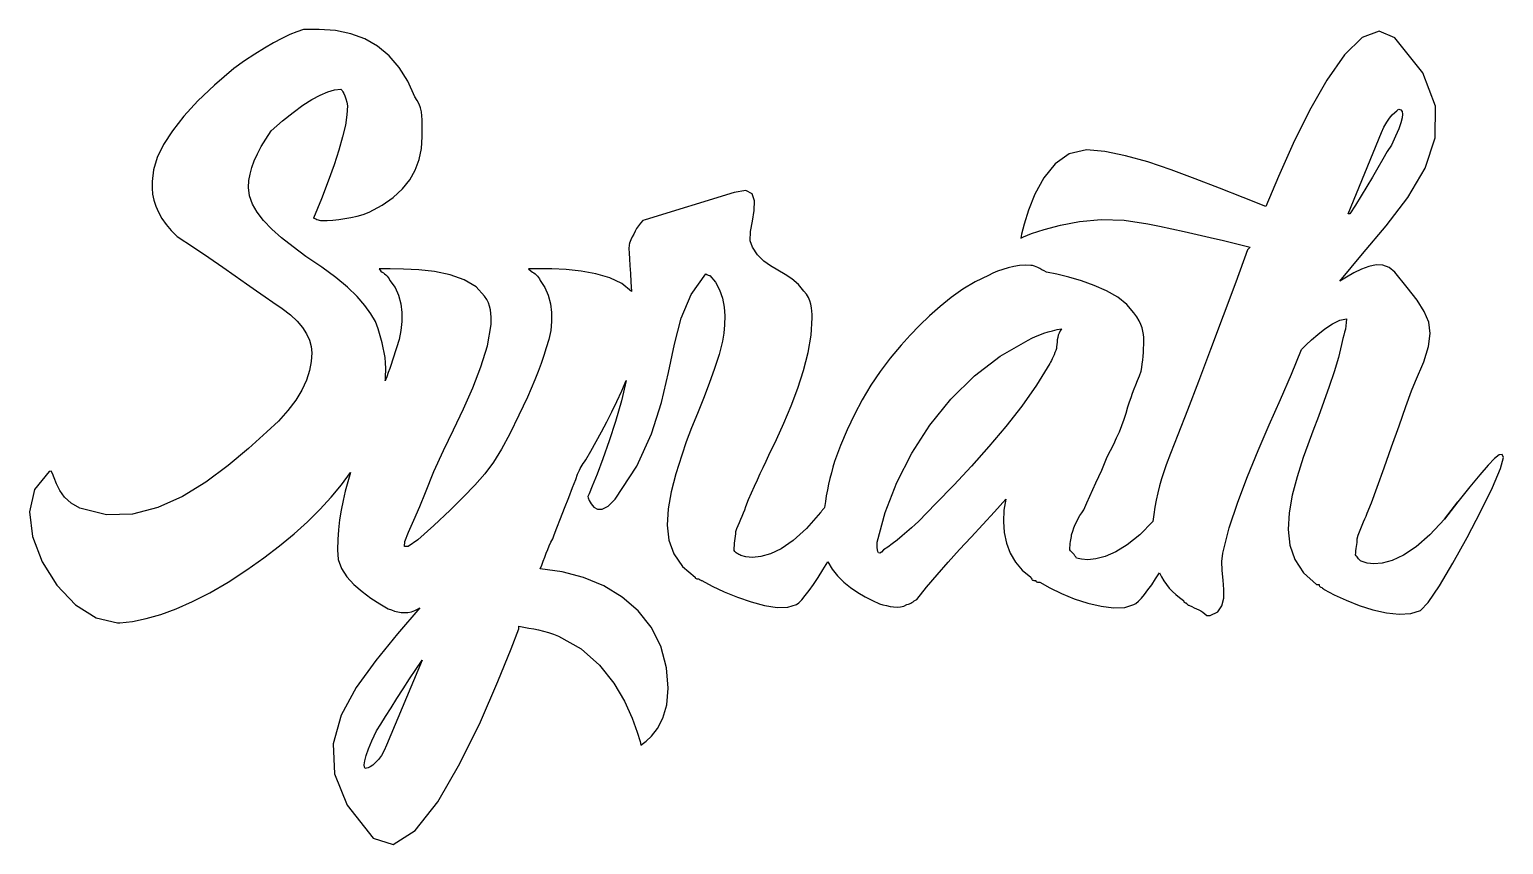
# Model space of a CAD drawing. Extents: x 290 to 1127, y 477 to 940.
import ezdxf

# ---------------------------------------------------------------- set-up
doc = ezdxf.new("R2010")
doc.units = 0
doc.header["$MEASUREMENT"] = 0
doc.layers.add('Poly', color=3, linetype='CONTINUOUS')

msp = doc.modelspace()

# ---------------------------------------------------------------- linework, layer by layer
at = {"layer": 'Poly', "color": 0, "true_color": 0x000000}
for points in [[(1093.7393, 661.9336), (1085.345017, 652.906801), (1077.547909, 646.163647), (1070.414341, 641.422125), (1064.010675, 638.400225), (1058.403275, 636.815934), (1053.658503, 636.387241), (1049.842724, 636.832133), (1047.0223, 637.8686), (1046.492513, 637.972688), (1045.968128, 638.259178), (1045.454736, 638.689411), (1044.957925, 639.224725), (1044.483286, 639.826461), (1044.036409, 640.455959), (1043.622884, 641.074559), (1043.2483, 641.6436), (1043.288777, 642.744498), (1043.395487, 643.906287), (1043.546355, 645.101358), (1043.7193, 646.3021), (1043.892245, 647.480905), (1044.043113, 648.610163), (1044.149823, 649.662264), (1044.1903, 650.6096), (1044.78239, 652.688907), (1045.473831, 654.685491), (1046.231507, 656.604848), (1047.0223, 658.452475), (1047.813093, 660.233868), (1048.570769, 661.954522), (1049.26221, 663.619934), (1049.8543, 665.2356), (1052.2107, 671.034182), (1055.523878, 679.945944), (1059.467548, 690.925784), (1063.715425, 702.9286), (1067.941224, 714.909291), (1071.818659, 725.822756), (1075.021446, 734.623893), (1077.2233, 740.2676), (1081.903683, 751.092393), (1084.670675, 759.881944), (1085.601667, 767.211385), (1084.77405, 773.65585), (1082.265214, 779.790471), (1078.15255, 786.190381), (1072.513448, 793.430713), (1065.4253, 802.0866), (1062.326118, 804.825082), (1058.767784, 806.119897), (1054.866489, 806.208969), (1050.738425, 805.330225), (1046.499782, 803.72159), (1042.266753, 801.620991), (1038.155529, 799.266352), (1034.2823, 796.8956), (1047.117196, 812.513735), (1060.516222, 828.320178), (1072.91988, 844.458614), (1082.768675, 861.072725), (1088.503111, 878.306196), (1088.563691, 896.302709), (1081.390919, 915.20595), (1065.4253, 935.1596), (1056.611986, 938.998268), (1047.029722, 935.255256), (1037.015904, 925.462416), (1026.907925, 911.1516), (1017.043181, 893.854659), (1007.759066, 875.103444), (999.392974, 856.429807), (992.2823, 839.3656), (979.348036, 844.402241), (965.871628, 849.75435), (952.151775, 855.117709), (938.487175, 860.1881), (925.176529, 864.661303), (912.518534, 868.2331), (900.811892, 870.599272), (890.3553, 871.4556), (880.624497, 869.306174), (872.585753, 863.639506), (866.117439, 855.62801), (861.097925, 846.4441), (857.405583, 837.26019), (854.918784, 829.248694), (853.5159, 823.582026), (853.0753, 821.4326), (854.687255, 822.145039), (859.246628, 823.946866), (866.338681, 826.33484), (875.548675, 828.805725), (886.461872, 830.856282), (898.663534, 831.983272), (911.738923, 831.683457), (925.2733, 829.4536), (931.948345, 828.150772), (938.855597, 826.726163), (945.961857, 825.190834), (953.233925, 823.55585), (960.638603, 821.832272), (968.142691, 820.031163), (975.712989, 818.163584), (983.3163, 816.2406), (981.9013, 814.8276), (975.211029, 796.356457), (968.106066, 777.216022), (960.923689, 758.197157), (954.001175, 740.090725), (947.675802, 723.68759), (942.284847, 709.778616), (938.165587, 699.154664), (935.6553, 692.6066), (934.323263, 688.718371), (933.077816, 684.766709), (931.931954, 680.766274), (930.898675, 676.731725), (929.990974, 672.677723), (929.221847, 668.618928), (928.60429, 664.57), (928.1513, 660.5456), (920.608415, 652.929774), (913.525409, 647.238928), (906.973755, 643.227262), (901.024925, 640.648975), (895.750392, 639.258266), (891.221628, 638.809334), (887.510107, 639.056379), (884.6873, 639.7536), (884.292741, 640.441094), (883.831831, 641.089741), (883.326718, 641.705036), (882.79955, 642.292475), (882.272476, 642.857555), (881.767644, 643.405772), (881.307202, 643.942621), (880.9133, 644.4736), (880.953777, 645.689895), (881.060488, 646.862209), (881.211355, 647.990438), (881.3843, 649.074475), (881.557245, 650.114215), (881.708113, 651.109553), (881.814823, 652.060383), (881.8553, 652.9666), (882.566105, 655.026946), (883.29355, 656.971053), (884.054183, 658.815528), (884.86455, 660.576975), (885.741198, 662.272), (886.700675, 663.917209), (887.759527, 665.529207), (888.9343, 667.1246), (890.566607, 671.112145), (892.259816, 674.961584), (893.986236, 678.711625), (895.718175, 682.400975), (897.427943, 686.06834), (899.087847, 689.752428), (900.670196, 693.491946), (902.1473, 697.3256), (904.048159, 700.865174), (905.849362, 704.404631), (907.539847, 707.943948), (909.10855, 711.4831), (910.544409, 715.022065), (911.836362, 718.560819), (912.973347, 722.099338), (913.9443, 725.6376), (914.829892, 728.368354), (915.721097, 730.932819), (916.623435, 733.386424), (917.542425, 735.7846), (918.483587, 738.182776), (919.452441, 740.636381), (920.454505, 743.200846), (921.4953, 745.9316), (921.827132, 747.920834), (922.114644, 749.987225), (922.357859, 752.119803), (922.5568, 754.3076), (922.711491, 756.539647), (922.821956, 758.804975), (922.888218, 761.092616), (922.9103, 763.3916), (922.879923, 765.028348), (922.755597, 766.753397), (922.487529, 768.566829), (922.025925, 770.468725), (921.320993, 772.459168), (920.322941, 774.538241), (918.981974, 776.706024), (917.2483, 778.9626), (913.396667, 783.653235), (908.112675, 787.818366), (901.777933, 791.463582), (894.77405, 794.594475), (887.482636, 797.216633), (880.2853, 799.335647), (873.563652, 800.957106), (867.6993, 802.0866), (866.346361, 802.790008), (865.104034, 803.471678), (863.950185, 804.109403), (862.862675, 804.680975), (861.819368, 805.164188), (860.798128, 805.536834), (859.776818, 805.776707), (858.7333, 805.8616), (855.647859, 806.024977), (852.451581, 805.839616), (849.210913, 805.355403), (845.9923, 804.622225), (842.862187, 803.689969), (839.887019, 802.608522), (837.133241, 801.42777), (834.6673, 800.1976), (827.254732, 796.539555), (820.223503, 792.345178), (813.557079, 787.697356), (807.238925, 782.678975), (801.252505, 777.372922), (795.581284, 771.862084), (790.208728, 766.229348), (785.1183, 760.5576), (778.967161, 753.306825), (773.247378, 745.724022), (767.9479, 737.831352), (763.057675, 729.650975), (758.565654, 721.205051), (754.460784, 712.515741), (750.732017, 703.605204), (747.3683, 694.4956), (746.408443, 691.394625), (745.511503, 688.233241), (744.681431, 685.020129), (743.922175, 681.763975), (743.237685, 678.473461), (742.631909, 675.157272), (742.108798, 671.82409), (741.6723, 668.4826), (741.383228, 668.137694), (741.095222, 667.793913), (740.807474, 667.450413), (740.519175, 667.10635), (740.229517, 666.760881), (739.937691, 666.413163), (739.642888, 666.06235), (739.3443, 665.7076), (731.300921, 656.563764), (723.838206, 649.797663), (717.005913, 645.08853), (710.8538, 642.1156), (705.431624, 640.558108), (700.789144, 640.095288), (696.976116, 640.406373), (694.0423, 641.1706), (693.512841, 641.505565), (692.988691, 641.812756), (692.475439, 642.108745), (691.978675, 642.4101), (691.503989, 642.733393), (691.056972, 643.095194), (690.643212, 643.512073), (690.2683, 644.0006), (690.30882, 645.531588), (690.415644, 646.957694), (690.566671, 648.306502), (690.7398, 649.6056), (690.912929, 650.882573), (691.063956, 652.165006), (691.17078, 653.480487), (691.2113, 654.8566), (691.803347, 656.490711), (692.494675, 658.196741), (693.252191, 659.958106), (694.0428, 661.758225), (694.833409, 663.580516), (695.590925, 665.408397), (696.282253, 667.225286), (696.8743, 669.0146), (698.487167, 673.000258), (700.133175, 676.836678), (701.801308, 680.551528), (703.48055, 684.172475), (705.159886, 687.727188), (706.8283, 691.243334), (708.474777, 694.748582), (710.0883, 698.2706), (714.258622, 707.073567), (718.500816, 716.407897), (722.621345, 726.140735), (726.426675, 736.139225), (729.723271, 746.270512), (732.317597, 756.401741), (734.016118, 766.400055), (734.6253, 776.1326), (734.596681, 777.962348), (734.485034, 779.885834), (734.251677, 781.864422), (733.857925, 783.859475), (733.265095, 785.832356), (732.434503, 787.744428), (731.327466, 789.557055), (729.9053, 791.2316), (726.771167, 795.151008), (723.1448, 798.257616), (719.19762, 800.844496), (715.10105, 803.204725), (711.026511, 805.631375), (707.145425, 808.417522), (703.629214, 811.856239), (700.6493, 816.2406), (699.371116, 819.902358), (699.624644, 825.090225), (700.641249, 831.074217), (701.6523, 837.12435), (701.889163, 842.510639), (700.583206, 846.5031), (696.965796, 848.371748), (690.2683, 847.3866), (639.7753, 831.8156), (638.3603, 831.3436), (637.048759, 829.90585), (635.919597, 828.42385), (634.93413, 826.8976), (634.053675, 825.3271), (633.239548, 823.71235), (632.453066, 822.05335), (631.655544, 820.3501), (630.8083, 818.6026), (631.1253, 818.9186), (630.8083, 818.6026), (630.602282, 817.4196), (630.560222, 815.498225), (630.649482, 812.887038), (630.837425, 809.6346), (631.091415, 805.789475), (631.378816, 801.400225), (631.666989, 796.515413), (631.9233, 791.1836), (626.51088, 795.642366), (619.643378, 798.925975), (611.779806, 801.213397), (603.379175, 802.6836), (594.900497, 803.515553), (586.802784, 803.888225), (579.545048, 803.980584), (573.5863, 803.9716), (575.0013, 802.5596), (575.727696, 802.161903), (576.476159, 801.681272), (577.224599, 801.123274), (577.950925, 800.493475), (578.633048, 799.797442), (579.248878, 799.040741), (579.776325, 798.228938), (580.1933, 797.3676), (582.831968, 793.382885), (584.757269, 788.939381), (586.007898, 784.153174), (586.62255, 779.14035), (586.639921, 774.016995), (586.098706, 768.899194), (585.037601, 763.903034), (583.4953, 759.1446), (582.168466, 754.811288), (580.664503, 750.317663), (578.98347, 745.680319), (577.125425, 740.91585), (575.090427, 736.04085), (572.878534, 731.071913), (570.489806, 726.025631), (567.9243, 720.9186), (562.894388, 710.345571), (558.213003, 701.624678), (553.564923, 694.21959), (548.634925, 687.593975), (543.107786, 681.2115), (536.668284, 674.535834), (529.001196, 667.030645), (519.7913, 658.1596), (510.60787, 650.106586), (505.251175, 646.377803), (503.03548, 646.298637), (503.27505, 649.194475), (505.284152, 654.390704), (508.37705, 661.212709), (511.868011, 668.985879), (515.0713, 677.0356), (519.770472, 688.891954), (525.144175, 700.754178), (530.849566, 712.62777), (536.5438, 724.518225), (541.884034, 736.431039), (546.527425, 748.371709), (550.131128, 760.345731), (552.3523, 772.3586), (552.344927, 774.479106), (552.293316, 776.588959), (552.153228, 778.677039), (551.880425, 780.732225), (551.430669, 782.743395), (550.759722, 784.699428), (549.823345, 786.589204), (548.5773, 788.4016), (543.737255, 793.812235), (537.022691, 797.801678), (528.992087, 800.585614), (520.203925, 802.379725), (511.216685, 803.399696), (502.588847, 803.861209), (494.878892, 803.97995), (488.6453, 803.9716), (489.5903, 802.5596), (490.316404, 802.161903), (491.064691, 801.681272), (491.813001, 801.123274), (492.539175, 800.493475), (493.221052, 799.797442), (493.836472, 799.040741), (494.363275, 798.228938), (494.7793, 797.3676), (497.690296, 793.382885), (499.749644, 788.939381), (501.034757, 784.153174), (501.62305, 779.14035), (501.591937, 774.016995), (501.018831, 768.899194), (499.981148, 763.903034), (498.5563, 759.1446), (497.836933, 756.769836), (497.090237, 754.404553), (496.318323, 752.048012), (495.5233, 749.699475), (494.707277, 747.358204), (493.872362, 745.023459), (493.020667, 742.694504), (492.1543, 740.3706), (492.211753, 741.183227), (492.263675, 741.995866), (492.309409, 742.808528), (492.3483, 743.621225), (492.379691, 744.433969), (492.402925, 745.246772), (492.417347, 746.059645), (492.4223, 746.8726), (492.4223, 747.3446), (492.317208, 750.582524), (492.024066, 753.604928), (491.576071, 756.461512), (491.006425, 759.201975), (490.348325, 761.876016), (489.634972, 764.533334), (488.899564, 767.223629), (488.1753, 769.9966), (486.527702, 774.064246), (484.017206, 778.468959), (480.577507, 783.194274), (476.1423, 788.223725), (470.64528, 793.540848), (464.020144, 799.129178), (456.200585, 804.97225), (447.1203, 811.0536), (439.760273, 816.413075), (433.273831, 821.551522), (427.694187, 826.513227), (423.05455, 831.342475), (419.388132, 836.083551), (416.728144, 840.780741), (415.107796, 845.478329), (414.5603, 850.2206), (414.759335, 854.056623), (415.356456, 857.820975), (416.351687, 861.574452), (417.74505, 865.37785), (419.53657, 869.291967), (421.726269, 873.3776), (424.314171, 877.695545), (427.3003, 882.3066), (433.784568, 887.926629), (439.798691, 892.761772), (445.359275, 896.822985), (450.482925, 900.121225), (455.186247, 902.66745), (459.485847, 904.472616), (463.398329, 905.54768), (466.9403, 905.9036), (467.199345, 905.749526), (467.596659, 905.291069), (468.093513, 904.533877), (468.651175, 903.4836), (469.230915, 902.145885), (469.794003, 900.526381), (470.301708, 898.630737), (470.7153, 896.4646), (470.406521, 891.443774), (469.483878, 885.582303), (467.952915, 878.8802), (465.819175, 871.337475), (463.0882, 862.954141), (459.765534, 853.730209), (455.85672, 843.665692), (451.3673, 832.7606), (451.763993, 832.699713), (452.237972, 832.539194), (452.778208, 832.312252), (453.373675, 832.0521), (454.013345, 831.791948), (454.686191, 831.565006), (455.381185, 831.404487), (456.0873, 831.3436), (459.178228, 831.410936), (462.413097, 831.6166), (465.758661, 831.966077), (469.181675, 832.46485), (472.648892, 833.118405), (476.127066, 833.932225), (479.58295, 834.911795), (482.9833, 836.0626), (490.378341, 840.13278), (496.661566, 844.562725), (501.871751, 849.35792), (506.047675, 854.52385), (509.228114, 860.065998), (511.451847, 865.98985), (512.75765, 872.300889), (513.1843, 879.0046), (513.1843, 884.1966), (513.176005, 886.358633), (513.117941, 888.581991), (512.960337, 890.838934), (512.653425, 893.101725), (512.147435, 895.342625), (511.392597, 897.533897), (510.339142, 899.647801), (508.9373, 901.6566), (504.941556, 910.615073), (500.060847, 918.379006), (494.339458, 924.948424), (487.821675, 930.32335), (480.551782, 934.503807), (472.574066, 937.489819), (463.93281, 939.281409), (454.6723, 939.8786), (445.7053, 939.8786), (441.989056, 938.615149), (437.918847, 936.942866), (433.494708, 934.850606), (428.716675, 932.327225), (423.584782, 929.361579), (418.099066, 925.942522), (412.25956, 922.058911), (406.0663, 917.6996), (395.137476, 908.322647), (385.701644, 899.310663), (377.747765, 890.674709), (371.2648, 882.42585), (366.24171, 874.575147), (362.667456, 867.133663), (360.530999, 860.112459), (359.8213, 853.5226), (359.8213, 849.7486), (360.04246, 846.366026), (360.705956, 842.950194), (361.811812, 839.51219), (363.36005, 836.0631), (365.350695, 832.61401), (367.783769, 829.176006), (370.659296, 825.760174), (373.9773, 822.3776), (383.334982, 816.188375), (391.946191, 810.380866), (399.816423, 804.982692), (406.951175, 800.021475), (413.355943, 795.524836), (419.036222, 791.520397), (423.997509, 788.035778), (428.2453, 785.0986), (433.669458, 781.539024), (438.280628, 777.946178), (442.106478, 774.331137), (445.174675, 770.704975), (447.512888, 767.078766), (449.148784, 763.463584), (450.110032, 759.870504), (450.4243, 756.3106), (450.103579, 751.384721), (449.097159, 746.187881), (447.338654, 740.758776), (444.761675, 735.1361), (441.299837, 729.358549), (436.886753, 723.464819), (431.456036, 717.493604), (424.9413, 711.4836), (414.437407, 702.049541), (402.844034, 692.289444), (390.310513, 682.938799), (376.986175, 674.7331), (363.020353, 668.407838), (348.562378, 664.698506), (333.761583, 664.340596), (318.7673, 668.0696), (313.681345, 670.857746), (309.933659, 674.365084), (307.269888, 678.204461), (305.435675, 681.988725), (304.176665, 685.330723), (303.238503, 687.843303), (302.366833, 689.139313), (301.3073, 688.8316), (292.982835, 678.773516), (290.099831, 666.055616), (291.817749, 651.911051), (297.29605, 637.572975), (305.694195, 624.274539), (316.171644, 613.248897), (327.887859, 605.7292), (340.0023, 602.9486), (341.4173, 602.9486), (348.60357, 603.820926), (356.348331, 605.412022), (364.635015, 607.777188), (373.44705, 610.971725), (382.767866, 615.050934), (392.580894, 620.070116), (402.869562, 626.084571), (413.6173, 633.1496), (423.154837, 639.891123), (432.059409, 646.683225), (440.335083, 653.522577), (447.985925, 660.40585), (455.016001, 667.329717), (461.429378, 674.29085), (467.230122, 681.28592), (472.4223, 688.3116), (470.854355, 683.050873), (469.43205, 677.740975), (468.174933, 672.375202), (467.10255, 666.94685), (466.234448, 661.449217), (465.590175, 655.8756), (465.189277, 650.219295), (465.0513, 644.4736), (465.378718, 638.989178), (467.226831, 633.863913), (470.302554, 629.103428), (474.3128, 624.71335), (478.964484, 620.699303), (483.964519, 617.066912), (489.01982, 613.821803), (493.8373, 610.9696), (495.628085, 610.289973), (497.457519, 609.693584), (499.320093, 609.219047), (501.2103, 608.904975), (503.122632, 608.789981), (505.051581, 608.912678), (506.99164, 609.31168), (508.9373, 610.0256), (509.367614, 610.235377), (509.766628, 610.423381), (510.138571, 610.59812), (510.487675, 610.7681), (510.818169, 610.94183), (511.134284, 611.127819), (511.440251, 611.334573), (511.7403, 611.5706), (499.18189, 596.694659), (486.718894, 581.639256), (475.626288, 566.282776), (467.17905, 550.5036), (462.652155, 534.180112), (463.320581, 517.190694), (470.459304, 499.413729), (485.3433, 480.7276), (496.614165, 477.108743), (509.063034, 485.041866), (521.965443, 501.391512), (534.596925, 523.022225), (546.233017, 546.798547), (556.149253, 569.585022), (563.621169, 588.246192), (567.9243, 599.6466), (567.9243, 601.0586), (570.871706, 600.545434), (573.71955, 600.042897), (576.501019, 599.51793), (579.2493, 598.937475), (581.997581, 598.268473), (584.77905, 597.477866), (587.626894, 596.532594), (590.5743, 595.3996), (603.420624, 588.135741), (613.800456, 578.969975), (621.946085, 568.787022), (628.0898, 558.4716), (632.46389, 548.908428), (635.300644, 540.982225), (636.832351, 535.577709), (637.2913, 533.5796), (638.152163, 534.091182), (640.373456, 535.725444), (643.413234, 538.631659), (646.72955, 542.9591), (649.78046, 548.857041), (652.024019, 556.474756), (652.91828, 565.961518), (651.9213, 577.4666), (648.722712, 589.672975), (643.234784, 600.441413), (635.778271, 609.749881), (626.673925, 617.57635), (616.242501, 623.898788), (604.804753, 628.695163), (592.681435, 631.943444), (580.1933, 633.6216), (581.058611, 635.783039), (581.896347, 638.000178), (582.723091, 640.239746), (583.555425, 642.468475), (584.409931, 644.653094), (585.303191, 646.760334), (586.251786, 648.756926), (587.2723, 650.6096), (588.073872, 652.906952), (589.616503, 656.957475), (591.667939, 662.213623), (593.995925, 668.12785), (596.368208, 674.152608), (598.552534, 679.74035), (600.31665, 684.34353), (601.4283, 687.4146), (601.940245, 688.592692), (602.4303, 689.665209), (602.920542, 690.659891), (603.43305, 691.604475), (603.989902, 692.5267), (604.613175, 693.454303), (605.324948, 694.415024), (606.1473, 695.4366), (608.978095, 700.541959), (611.916597, 705.858725), (614.913107, 711.359428), (617.917925, 717.0166), (620.881353, 722.802772), (623.753691, 728.690475), (626.485239, 734.652241), (629.0263, 740.6606), (626.284583, 728.996034), (622.966691, 717.376631), (619.362884, 706.267838), (615.763425, 696.1351), (612.458575, 687.443862), (609.738597, 680.659569), (607.893751, 676.247666), (607.2143, 674.6736), (607.399509, 674.032229), (607.988347, 672.462006), (609.03063, 670.493768), (610.576175, 668.65835), (612.674798, 667.486588), (615.376316, 667.509319), (618.730544, 669.257377), (622.7873, 673.2616), (635.003939, 691.936817), (643.366222, 710.297022), (648.974575, 728.115422), (652.929425, 745.165225), (656.331196, 761.219637), (660.280316, 776.051866), (665.877208, 789.435118), (674.2223, 801.1426), (674.265669, 801.101995), (674.392066, 800.994944), (674.595923, 800.843596), (674.871675, 800.6701), (675.213755, 800.496604), (675.616597, 800.345256), (676.074634, 800.238205), (676.5823, 800.1976), (679.693298, 796.350534), (682.002347, 791.983694), (683.592404, 787.24087), (684.546425, 782.26585), (684.947368, 777.202424), (684.878191, 772.194381), (684.421849, 767.38551), (683.6613, 762.9196), (681.700054, 755.360522), (679.119519, 747.30935), (676.096624, 738.937553), (672.8083, 730.4166), (669.431476, 721.917959), (666.143081, 713.6131), (663.120046, 705.673491), (660.5393, 698.2706), (657.224601, 687.643893), (654.551456, 677.410069), (652.807421, 667.652073), (652.28005, 658.45285), (653.256898, 649.895346), (656.025519, 642.062506), (660.873468, 635.037276), (668.0883, 628.9026), (668.091064, 628.861995), (668.110409, 628.754944), (668.162919, 628.603596), (668.265175, 628.4301), (668.433759, 628.256604), (668.685253, 628.105256), (669.036239, 627.998205), (669.5033, 627.9576), (669.972863, 627.916995), (670.337238, 627.809944), (670.624081, 627.658596), (670.86105, 627.4851), (671.0758, 627.311604), (671.295987, 627.160256), (671.549269, 627.053205), (671.8633, 627.0126), (677.794517, 623.870159), (684.715347, 620.628131), (692.24431, 617.540838), (699.999925, 614.8626), (707.600712, 612.847737), (714.665191, 611.750569), (720.81188, 611.825416), (725.6593, 613.3266), (727.020042, 614.330768), (728.706425, 616.049756), (730.680808, 618.416416), (732.90555, 621.3636), (735.343011, 624.824159), (737.95555, 628.730944), (740.705527, 633.016807), (743.5553, 637.6146), (745.95381, 633.436705), (748.999441, 629.617381), (752.549095, 626.148916), (756.459675, 623.0236), (760.588083, 620.233721), (764.791222, 617.771569), (768.925993, 615.629432), (772.8493, 613.7996), (774.815573, 613.257557), (776.809363, 612.731756), (778.81412, 612.283065), (780.8133, 611.97235), (782.790355, 611.860479), (784.728738, 612.008319), (786.611902, 612.476737), (788.4233, 613.3266), (789.24704, 613.545457), (789.971159, 613.836209), (790.62888, 614.18225), (791.253425, 614.566975), (791.878017, 614.973778), (792.535878, 615.386053), (793.260232, 615.787196), (794.0843, 616.1606), (799.622083, 623.239409), (805.557941, 630.324006), (811.803384, 637.419901), (818.269925, 644.5326), (824.869075, 651.667612), (831.512347, 658.830444), (838.111251, 666.026604), (844.5773, 673.2616), (843.520536, 666.864092), (843.205066, 660.489225), (843.663993, 654.247483), (844.930425, 648.24935), (847.037466, 642.605311), (850.018222, 637.42585), (853.905798, 632.821452), (858.7333, 628.9026), (859.048581, 628.278752), (859.30855, 627.809944), (859.546394, 627.474026), (859.7953, 627.24885), (860.088456, 627.112268), (860.45905, 627.042131), (860.940269, 627.016291), (861.5653, 627.0126), (861.608544, 626.701006), (861.734628, 626.46685), (861.938079, 626.299069), (862.213425, 626.1866), (862.555193, 626.118381), (862.957909, 626.08335), (863.416103, 626.070444), (863.9243, 626.0686), (869.525527, 622.830918), (876.171738, 619.632084), (883.49248, 616.687664), (891.1173, 614.213225), (898.675745, 612.424332), (905.797363, 611.536553), (912.111698, 611.765454), (917.2483, 613.3266), (918.473544, 614.028252), (919.915316, 615.258819), (921.552673, 616.976838), (923.364675, 619.14085), (925.33038, 621.709393), (927.428847, 624.641006), (929.639134, 627.894229), (931.9403, 631.4276), (933.070849, 629.117008), (934.352441, 626.891928), (935.791368, 624.758653), (937.393925, 622.723475), (939.166404, 620.792688), (941.115097, 618.972584), (943.246298, 617.269457), (945.5663, 615.6896), (945.569064, 615.628713), (945.588409, 615.468194), (945.640919, 615.241252), (945.743175, 614.9811), (945.911759, 614.720948), (946.163253, 614.494006), (946.514239, 614.333487), (946.9813, 614.2726), (947.023704, 614.211885), (947.143534, 614.051819), (947.329716, 613.825518), (947.571175, 613.5661), (947.856837, 613.306682), (948.175628, 613.080381), (948.516474, 612.920315), (948.8683, 612.8596), (950.262132, 612.189662), (951.611644, 611.575225), (952.916859, 610.9831), (954.1778, 610.3801), (955.394491, 609.733038), (956.566956, 609.008725), (957.695218, 608.173975), (958.7793, 607.1956), (960.6673, 607.1956), (964.91931, 609.315916), (967.346628, 612.658381), (968.380564, 616.941018), (968.452425, 621.88185), (967.993521, 627.198901), (967.435159, 632.610194), (967.20865, 637.833752), (967.7453, 642.5876), (971.510279, 657.000383), (976.276191, 671.534678), (981.805251, 686.135278), (987.859675, 700.746975), (994.201677, 715.314563), (1000.593472, 729.782834), (1006.797275, 744.096582), (1012.5753, 758.2006), (1013.283081, 758.931475), (1015.229488, 760.86235), (1018.149113, 763.6006), (1021.77655, 766.7536), (1025.846394, 769.928725), (1030.093237, 772.73335), (1034.251675, 774.77485), (1038.0563, 775.6606), (1037.973372, 773.599332), (1037.746691, 771.648772), (1037.409407, 769.786782), (1036.994675, 767.991225), (1036.535646, 766.239965), (1036.065472, 764.510866), (1035.617306, 762.781789), (1035.2243, 761.0306), (1033.459698, 753.589871), (1031.1033, 745.562584), (1028.315464, 737.158961), (1025.25655, 728.589225), (1022.086917, 720.063598), (1018.966925, 711.792303), (1016.056933, 703.985563), (1013.5173, 696.8536), (1010.048427, 685.912641), (1007.265253, 675.419678), (1005.455321, 665.424457), (1004.906175, 655.976725), (1005.905357, 647.126227), (1008.740409, 638.922709), (1013.698876, 631.415918), (1021.0683, 624.6556), (1022.4833, 624.6556), (1022.566269, 624.185112), (1022.79305, 623.814256), (1023.130456, 623.509823), (1023.5453, 623.2386), (1024.004394, 622.967377), (1024.47455, 622.662944), (1024.922581, 622.292088), (1025.3153, 621.8216), (1031.074126, 618.857084), (1037.850222, 615.798537), (1045.289763, 612.905834), (1053.038925, 610.43885), (1060.743884, 608.657459), (1068.050816, 607.821538), (1074.605896, 608.190959), (1080.0553, 610.0256), (1084.386144, 614.588698), (1090.812862, 624.056819), (1098.511487, 636.87608), (1106.65805, 651.4926), (1114.428581, 666.352495), (1120.999113, 679.901881), (1125.545675, 690.586877), (1127.2443, 696.8536), (1126.559443, 698.527043), (1124.862566, 698.298522), (1122.159212, 696.256383), (1118.454925, 692.488975), (1113.755247, 687.084645), (1108.065722, 680.131741), (1101.391892, 671.71861), (1093.7393, 661.9336), (1101.391892, 671.71861), (1093.7393, 661.9336)], [(1057.8763, 881.3626), (1059.366228, 884.504569), (1060.950222, 887.209663), (1062.545349, 889.483413), (1064.068675, 891.33135), (1065.437267, 892.759006), (1066.568191, 893.771912), (1067.378513, 894.3756), (1067.7853, 894.5756), (1068.977286, 894.284461), (1069.710191, 893.396241), (1069.967431, 891.888731), (1069.732425, 889.739725), (1068.988591, 886.927016), (1067.719347, 883.428397), (1065.908111, 879.221661), (1063.5383, 874.2846), (1061.247226, 870.550288), (1058.657394, 866.17435), (1055.82414, 861.311663), (1052.8028, 856.1171), (1049.64871, 850.745538), (1046.417206, 845.35185), (1043.163624, 840.090913), (1039.9433, 835.1176), (1039.0013, 835.1176), (1057.8763, 881.3626)], [(873.3613, 759.6176), (873.3613, 758.6726), (872.967398, 757.57127), (872.506956, 756.414897), (872.002124, 755.236657), (871.47505, 754.069725), (870.947882, 752.947278), (870.442769, 751.902491), (869.981859, 750.968539), (869.5873, 750.1786), (862.028966, 737.944516), (853.624503, 726.014803), (844.545345, 714.383895), (834.962925, 703.046225), (825.048677, 691.996227), (814.974034, 681.228334), (804.910431, 670.736981), (795.0293, 660.5166), (793.190536, 658.879135), (790.936941, 656.882069), (788.384681, 654.652643), (785.649925, 652.3181), (782.848841, 650.005682), (780.097597, 647.842631), (777.512361, 645.95619), (775.2093, 644.4736), (773.963255, 643.146098), (773.026878, 642.615084), (772.355931, 642.747797), (771.906175, 643.411475), (771.633372, 644.473356), (771.493284, 645.800678), (771.441673, 647.26068), (771.4343, 648.7206), (776.034027, 665.686899), (782.6633, 682.697178), (791.183886, 699.353387), (801.45755, 715.257475), (813.346058, 730.011391), (826.711175, 743.217084), (841.414667, 754.476504), (857.3183, 763.3916), (859.348196, 764.565612), (861.527659, 765.617819), (863.828974, 766.559354), (866.224425, 767.40135), (868.686298, 768.15494), (871.186878, 768.831256), (873.69845, 769.441432), (876.1933, 769.9966), (875.413722, 768.757385), (874.822113, 767.512569), (874.385284, 766.256643), (874.07005, 764.9841), (873.843222, 763.689432), (873.671612, 762.367131), (873.522034, 761.01169), (873.3613, 759.6176)], [(492.8923, 533.5796), (491.535124, 530.437961), (489.995394, 527.733116), (488.356054, 525.459543), (486.70005, 523.611725), (485.110327, 522.184141), (483.669831, 521.171272), (482.461507, 520.567598), (481.5683, 520.3676), (480.805312, 520.350379), (480.329831, 521.030272), (480.20821, 522.44036), (480.5068, 524.613725), (481.291952, 527.58345), (482.630019, 531.382616), (484.587351, 536.044305), (487.2303, 541.6016), (489.584019, 545.357692), (492.34705, 549.793834), (495.441956, 554.749704), (498.7913, 560.064975), (502.317644, 565.579325), (505.94355, 571.132428), (509.591581, 576.563961), (513.1843, 581.7136), (492.8923, 533.5796)]]:
    msp.add_lwpolyline(points, dxfattribs=at)

doc.saveas('drawing.dxf')
